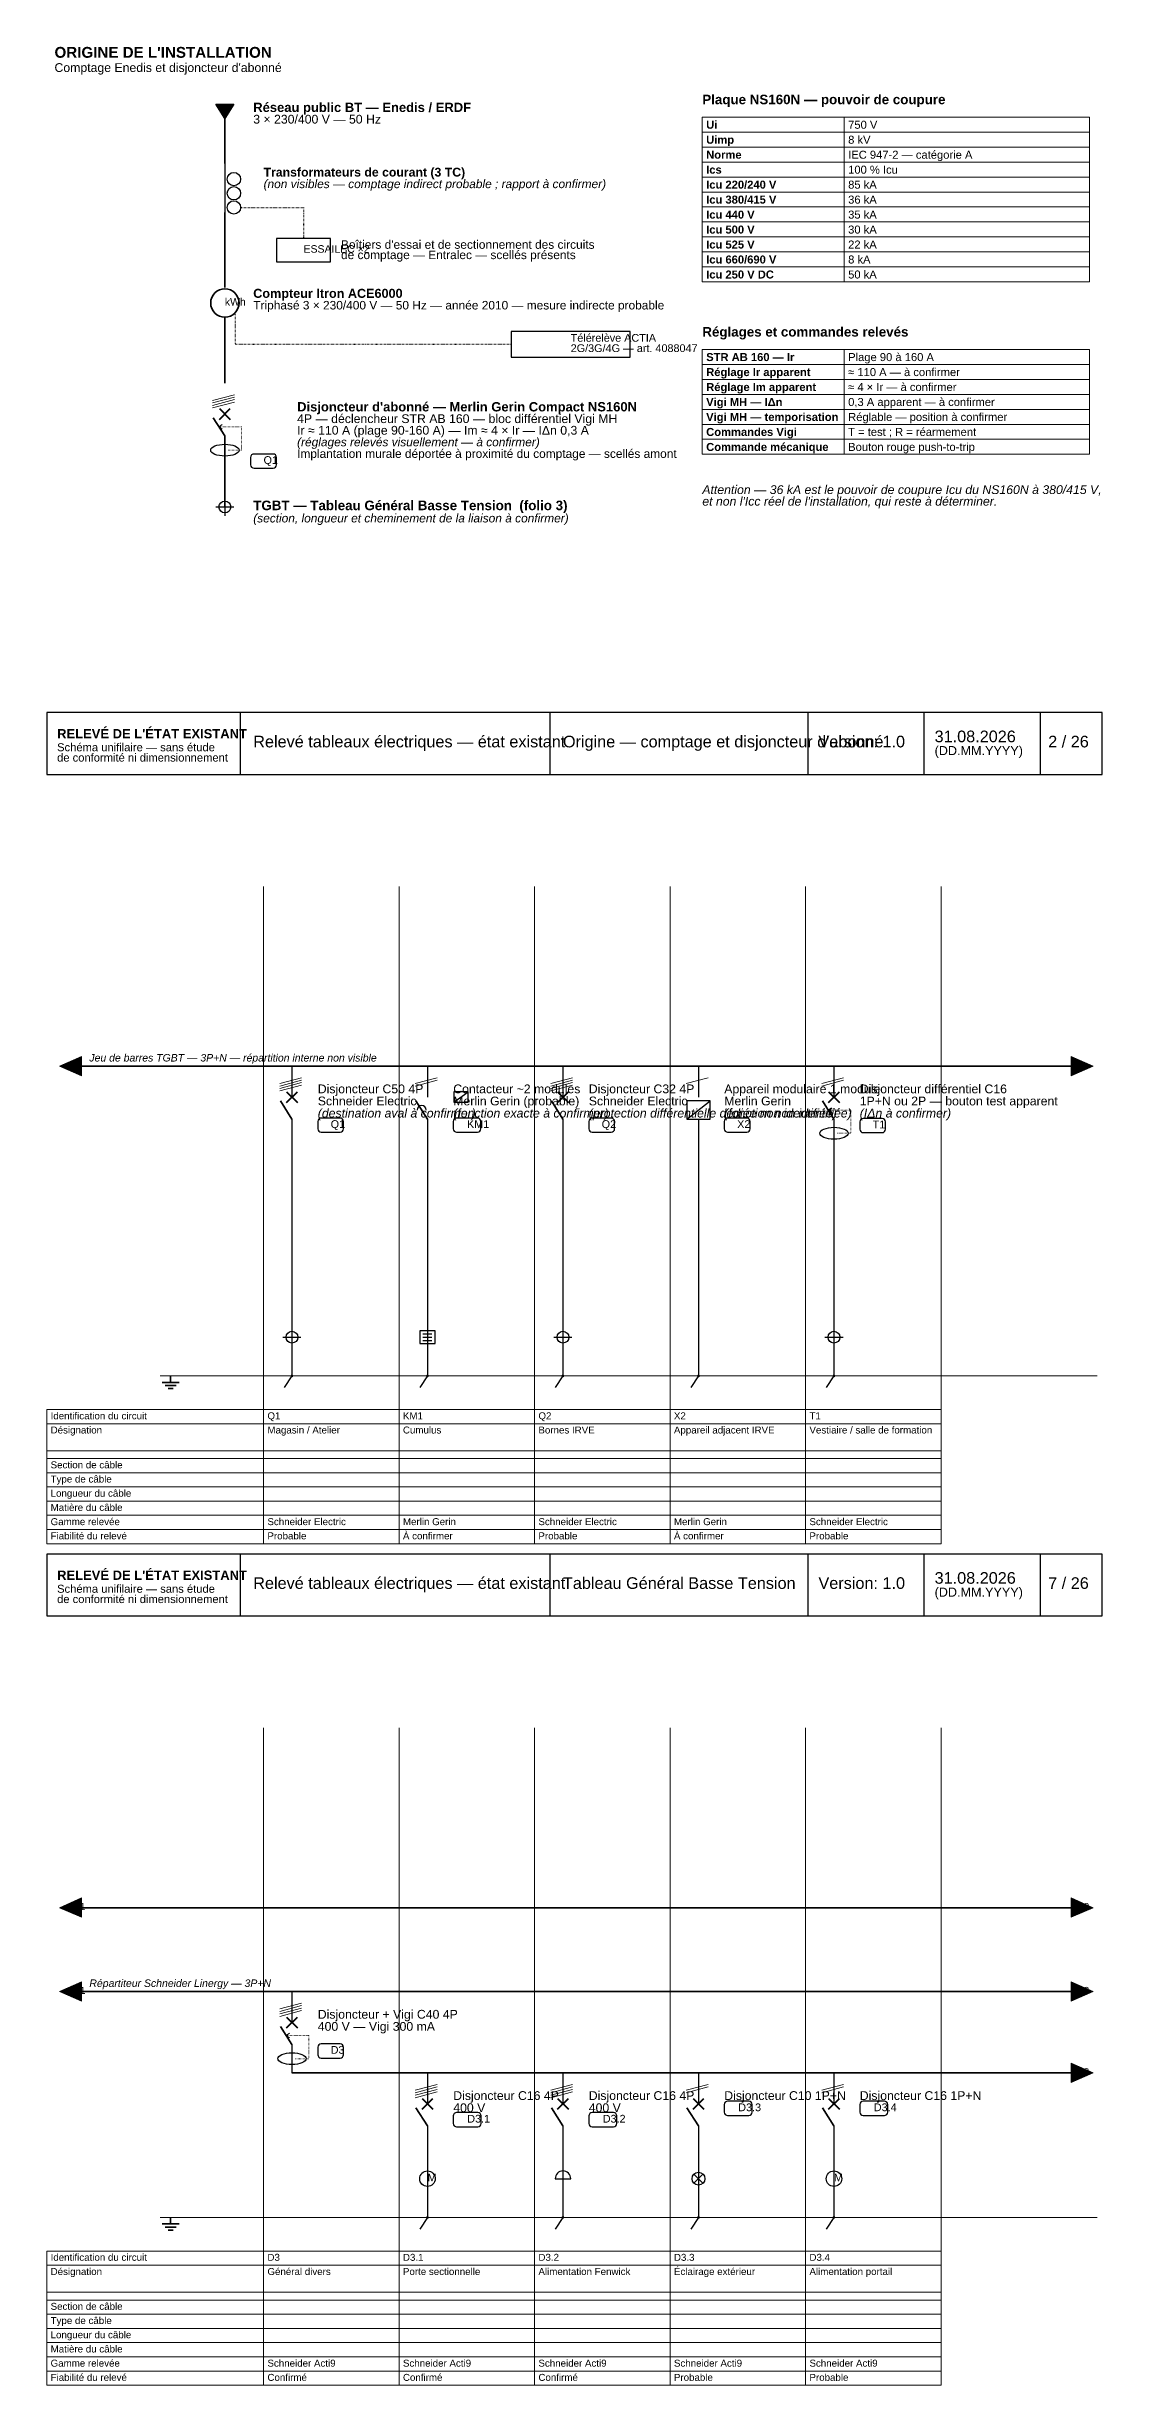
# Model space of a CAD drawing. Header units: millimetres. Extents: x 4 to 1561, y -1145 to 205.
# Drawn here: x 638 to 927, y -435 to 204 of the extents above; entities that cross this region are included whole.
import ezdxf

# ---------------------------------------------------------------- set-up
doc = ezdxf.new("R2010")
doc.units = ezdxf.units.MM
doc.header["$LTSCALE"] = 0.5
doc.linetypes.add('DASHED', pattern=[1.524, 1.27, -0.254])
doc.linetypes.add('DOT', pattern=[0.508, 0, -0.508])
for name, color, linetype, lineweight, plot in [('RENVOIS_FOLIO', 5, 'Continuous', 0, False), ('SCHEMA', 7, 'Continuous', 0, False), ('SYMBOLES', 7, 'Continuous', 0, False), ('TERRE', 3, 'Continuous', 0, False), ('TEXTE', 7, 'Continuous', 0, False), ('TEXTE_A_CONFIRMER', 1, 'Continuous', 0, False), ('TRAME', 253, 'Continuous', 0, False)]:
    doc.layers.add(name, color=color, linetype=linetype, lineweight=lineweight, plot=plot)
doc.styles.add('SCHEMA', font='arial.ttf')
doc.styles.add('SCHEMA_GRAS', font='arialbd.ttf')
doc.styles.add('SCHEMA_ITAL', font='ariali.ttf')

msp = doc.modelspace()

# ---------------------------------------------------------------- hatches: boundary and pattern name
at = {"layer": 'RENVOIS_FOLIO'}
for points in [[(647.76, -72.13), (641.76, -74.78), (647.76, -77.42)], [(918.3, -72.13), (924.3, -74.78), (918.3, -77.42)], [(647.76, -302.13), (641.76, -304.78), (647.76, -307.42)], [(918.3, -302.13), (924.3, -304.78), (918.3, -307.42)], [(647.76, -325.06), (641.76, -327.71), (647.76, -330.35)], [(918.3, -325.06), (924.3, -327.71), (918.3, -330.35)], [(918.3, -347.29), (924.3, -349.93), (918.3, -352.58)]]:
    msp.add_hatch(color=7, dxfattribs=at).paths.add_polyline_path(points)
at = {"layer": 'SCHEMA'}
h = msp.add_hatch(color=7, dxfattribs=at)
edge = h.paths.add_edge_path()
edge.add_arc((705.26, -159.44), 0.388, 0, 360)
h = msp.add_hatch(color=7, dxfattribs=at)
edge = h.paths.add_edge_path()
edge.add_arc((742.3, -159.44), 0.388, 0, 360)
h = msp.add_hatch(color=7, dxfattribs=at)
edge = h.paths.add_edge_path()
edge.add_arc((779.34, -159.44), 0.388, 0, 360)
h = msp.add_hatch(color=7, dxfattribs=at)
edge = h.paths.add_edge_path()
edge.add_arc((816.39, -159.44), 0.388, 0, 360)
h = msp.add_hatch(color=7, dxfattribs=at)
edge = h.paths.add_edge_path()
edge.add_arc((853.43, -159.44), 0.388, 0, 360)
h = msp.add_hatch(color=7, dxfattribs=at)
edge = h.paths.add_edge_path()
edge.add_arc((742.3, -389.44), 0.388, 0, 360)
h = msp.add_hatch(color=7, dxfattribs=at)
edge = h.paths.add_edge_path()
edge.add_arc((779.34, -389.44), 0.388, 0, 360)
h = msp.add_hatch(color=7, dxfattribs=at)
edge = h.paths.add_edge_path()
edge.add_arc((816.39, -389.44), 0.388, 0, 360)
h = msp.add_hatch(color=7, dxfattribs=at)
edge = h.paths.add_edge_path()
edge.add_arc((853.43, -389.44), 0.388, 0, 360)
at = {"layer": 'SYMBOLES'}
msp.add_hatch(color=7, dxfattribs=at).paths.add_polyline_path([(684.45, 188.13), (689.39, 188.13), (686.92, 184.25)])

# ---------------------------------------------------------------- linework, layer by layer
at = {"layer": 'RENVOIS_FOLIO'}
for points in [[(647.76, -72.13), (641.76, -74.78), (647.76, -77.42)], [(918.3, -72.13), (924.3, -74.78), (918.3, -77.42)], [(647.76, -302.13), (641.76, -304.78), (647.76, -307.42)], [(918.3, -302.13), (924.3, -304.78), (918.3, -307.42)], [(647.76, -325.06), (641.76, -327.71), (647.76, -330.35)], [(918.3, -325.06), (924.3, -327.71), (918.3, -330.35)], [(918.3, -347.29), (924.3, -349.93), (918.3, -352.58)]]:
    msp.add_lwpolyline(points, close=True, dxfattribs=at)
at = {"layer": 'SCHEMA', "lineweight": 35}
for p, q in [((686.92, 184.25), (686.92, 171.9)), ((686.92, 158.5), (686.92, 138.03)), ((686.92, 129.92), (686.92, 111.93)), ((683.74, 102.4), (686.92, 97.47)), ((686.92, 97.47), (686.92, 78.06)), ((647.76, -74.78), (918.3, -74.78)), ((702.09, -84.3), (705.26, -89.24)), ((739.13, -84.3), (742.3, -89.24)), ((776.17, -84.3), (779.34, -89.24)), ((850.25, -84.3), (853.43, -89.24)), ((672.1, -159.44), (672.1, -161.21)), ((669.81, -161.21), (674.39, -161.21)), ((670.62, -162.06), (673.58, -162.06)), ((671.39, -162.9), (672.81, -162.9)), ((647.76, -304.78), (918.3, -304.78)), ((647.76, -327.71), (918.3, -327.71)), ((702.09, -337.23), (705.26, -342.17)), ((705.26, -349.93), (918.3, -349.93)), ((739.13, -359.46), (742.3, -364.4)), ((776.17, -359.46), (779.34, -364.4)), ((813.21, -359.46), (816.39, -364.4)), ((850.25, -359.46), (853.43, -364.4)), ((672.1, -389.44), (672.1, -391.21)), ((669.81, -391.21), (674.39, -391.21)), ((670.62, -392.06), (673.58, -392.06)), ((671.39, -392.9), (672.81, -392.9))]:
    msp.add_line(p, q, dxfattribs=at)
at = {"layer": 'SCHEMA', "lineweight": 30}
for p, q in [((686.92, 174.72), (686.92, 158.5)), ((684.45, 78.06), (689.39, 78.06)), ((686.92, 80.53), (686.92, 75.59)), ((705.26, -74.78), (705.26, -83.24)), ((742.3, -74.78), (742.3, -83.24)), ((779.34, -74.78), (779.34, -83.24)), ((816.39, -74.78), (816.39, -83.24)), ((853.43, -74.78), (853.43, -83.24)), ((749.53, -84.66), (753.42, -81.83)), ((705.26, -89.24), (705.26, -159.44)), ((742.3, -89.24), (742.3, -159.44)), ((779.34, -89.24), (779.34, -159.44)), ((813.21, -89.24), (819.56, -84.3)), ((816.39, -89.24), (816.39, -159.44)), ((853.43, -89.24), (853.43, -159.44)), ((705.26, -146.39), (705.26, -151.33)), ((779.34, -146.39), (779.34, -151.33)), ((853.43, -146.39), (853.43, -151.33)), ((702.79, -148.86), (707.73, -148.86)), ((741.07, -147.98), (743.54, -147.98)), ((741.07, -148.86), (743.54, -148.86)), ((741.07, -149.74), (743.54, -149.74)), ((776.88, -148.86), (781.81, -148.86)), ((850.96, -148.86), (855.9, -148.86)), ((705.26, -159.44), (703.14, -162.62)), ((742.3, -159.44), (740.19, -162.62)), ((779.34, -159.44), (777.23, -162.62)), ((816.39, -159.44), (814.27, -162.62)), ((853.43, -159.44), (851.31, -162.62)), ((705.26, -327.71), (705.26, -336.18)), ((705.26, -342.17), (705.26, -349.93)), ((742.3, -349.93), (742.3, -358.4)), ((779.34, -349.93), (779.34, -358.4)), ((816.39, -349.93), (816.39, -358.4)), ((853.43, -349.93), (853.43, -358.4)), ((742.3, -364.4), (742.3, -389.44)), ((779.34, -364.4), (779.34, -389.44)), ((816.39, -364.4), (816.39, -389.44)), ((853.43, -364.4), (853.43, -389.44)), ((777.23, -378.86), (781.46, -378.86)), ((815.15, -380.1), (817.62, -377.63)), ((815.15, -377.63), (817.62, -380.1)), ((742.3, -389.44), (740.19, -392.62)), ((779.34, -389.44), (777.23, -392.62)), ((816.39, -389.44), (814.27, -392.62)), ((853.43, -389.44), (851.31, -392.62))]:
    msp.add_line(p, q, dxfattribs=at)
at = {"layer": 'SCHEMA', "lineweight": 40}
for p, q in [((685.43, 101.98), (688.4, 104.94)), ((685.43, 104.94), (688.4, 101.98)), ((703.78, -84.73), (706.74, -81.76)), ((703.78, -81.76), (706.74, -84.73)), ((777.86, -84.73), (780.83, -81.76)), ((777.86, -81.76), (780.83, -84.73)), ((851.95, -84.73), (854.91, -81.76)), ((851.95, -81.76), (854.91, -84.73)), ((703.78, -337.66), (706.74, -334.69)), ((703.78, -334.69), (706.74, -337.66)), ((740.82, -359.88), (743.78, -356.92)), ((740.82, -356.92), (743.78, -359.88)), ((777.86, -359.88), (780.83, -356.92)), ((777.86, -356.92), (780.83, -359.88)), ((814.9, -359.88), (817.87, -356.92)), ((814.9, -356.92), (817.87, -359.88)), ((851.95, -359.88), (854.91, -356.92)), ((851.95, -356.92), (854.91, -359.88))]:
    msp.add_line(p, q, dxfattribs=at)
at = {"layer": 'SCHEMA', "lineweight": 30}
for points in [[(749.53, -84.66), (753.42, -84.66), (753.42, -81.83), (749.53, -81.83)], [(813.21, -89.24), (819.56, -89.24), (819.56, -84.3), (813.21, -84.3)], [(740.19, -150.62), (744.42, -150.62), (744.42, -147.1), (740.19, -147.1)]]:
    msp.add_lwpolyline(points, close=True, dxfattribs=at)
for centre, radius in [((689.39, 167.67), 1.83), ((689.39, 163.79), 1.83), ((689.39, 159.91), 1.83), ((686.92, 78.06), 1.62), ((705.26, -148.86), 1.62), ((779.34, -148.86), 1.62), ((853.43, -148.86), 1.62), ((742.3, -378.86), 2.12), ((853.43, -378.86), 2.12), ((816.39, -378.86), 1.76)]:
    msp.add_circle(centre, radius, dxfattribs=at)
at = {"layer": 'SCHEMA', "lineweight": 35}
msp.add_circle((686.92, 133.8), 3.88, dxfattribs=at)
at = {"layer": 'SCHEMA', "lineweight": 30}
for centre, radius in [((740.72, -86.77), 1.2), ((779.34, -378.86), 2.12)]:
    msp.add_arc(centre, radius, 0, 180, dxfattribs=at)
for centre in [(686.92, 93.58), (853.43, -93.12), (705.26, -346.05)]:
    msp.add_ellipse(centre, major_axis=(3.88, 0), ratio=0.418182, dxfattribs=at)
at = {"layer": 'SYMBOLES', "lineweight": 15}
for p, q in [((856.25, 180.51), (856.25, 184.6)), ((856.25, 176.42), (856.25, 180.51)), ((856.25, 172.32), (856.25, 176.42)), ((856.25, 168.23), (856.25, 172.32)), ((856.25, 164.14), (856.25, 168.23)), ((856.25, 160.05), (856.25, 164.14)), ((856.25, 155.96), (856.25, 160.05)), ((856.25, 151.86), (856.25, 155.96)), ((856.25, 147.77), (856.25, 151.86)), ((856.25, 143.68), (856.25, 147.77)), ((856.25, 139.59), (856.25, 143.68)), ((856.25, 117.01), (856.25, 121.1)), ((856.25, 112.92), (856.25, 117.01)), ((856.25, 108.82), (856.25, 112.92)), ((856.25, 104.73), (856.25, 108.82)), ((856.25, 100.64), (856.25, 104.73)), ((856.25, 96.55), (856.25, 100.64)), ((856.25, 92.46), (856.25, 96.55)), ((638.23, -168.62), (882.71, -168.62)), ((638.23, -205.31), (638.23, -168.62)), ((638.23, -172.5), (882.71, -172.5)), ((697.5, -205.31), (697.5, -168.62)), ((734.54, -205.31), (734.54, -168.62)), ((771.58, -205.31), (771.58, -168.62)), ((808.62, -205.31), (808.62, -168.62)), ((845.67, -205.31), (845.67, -168.62)), ((882.71, -205.31), (882.71, -168.62)), ((638.23, -179.91), (882.71, -179.91)), ((638.23, -182.02), (882.71, -182.02)), ((638.23, -185.9), (882.71, -185.9)), ((638.23, -189.78), (882.71, -189.78)), ((638.23, -193.66), (882.71, -193.66)), ((638.23, -197.54), (882.71, -197.54)), ((638.23, -201.43), (882.71, -201.43)), ((638.23, -205.31), (882.71, -205.31)), ((638.23, -398.62), (882.71, -398.62)), ((638.23, -435.31), (638.23, -398.62)), ((638.23, -402.5), (882.71, -402.5)), ((697.5, -435.31), (697.5, -398.62)), ((734.54, -435.31), (734.54, -398.62)), ((771.58, -435.31), (771.58, -398.62)), ((808.62, -435.31), (808.62, -398.62)), ((845.67, -435.31), (845.67, -398.62)), ((882.71, -435.31), (882.71, -398.62)), ((638.23, -409.91), (882.71, -409.91)), ((638.23, -412.02), (882.71, -412.02)), ((638.23, -415.9), (882.71, -415.9)), ((638.23, -419.78), (882.71, -419.78)), ((638.23, -423.66), (882.71, -423.66)), ((638.23, -427.54), (882.71, -427.54)), ((638.23, -431.43), (882.71, -431.43)), ((638.23, -435.31), (882.71, -435.31))]:
    msp.add_line(p, q, dxfattribs=at)
at = {"layer": 'SYMBOLES', "linetype": 'DOT', "lineweight": 25}
for p, q in [((691.5, 159.91), (708.44, 159.91)), ((708.44, 159.91), (708.44, 151.44)), ((689.74, 130.63), (689.74, 122.51)), ((689.74, 122.51), (765.23, 122.51))]:
    msp.add_line(p, q, dxfattribs=at)
at = {"layer": 'SYMBOLES', "lineweight": 20}
for p, q in [((683.57, 107.17), (689.56, 108.75)), ((683.57, 106.5), (689.56, 108.08)), ((683.57, 105.83), (689.56, 107.41)), ((683.57, 105.16), (689.56, 106.74)), ((685.36, 99.93), (686.21, 100.57)), ((685.36, 99.93), (686.21, 99.3)), ((701.91, -79.54), (707.91, -77.95)), ((701.91, -80.21), (707.91, -78.62)), ((701.91, -80.88), (707.91, -79.29)), ((701.91, -81.55), (707.91, -79.96)), ((738.95, -79.54), (744.95, -77.95)), ((738.95, -80.21), (744.95, -78.62)), ((775.99, -79.54), (781.99, -77.95)), ((775.99, -80.21), (781.99, -78.62)), ((775.99, -80.88), (781.99, -79.29)), ((775.99, -81.55), (781.99, -79.96)), ((813.03, -79.54), (819.03, -77.95)), ((850.08, -79.54), (856.07, -77.95)), ((850.08, -80.21), (856.07, -78.62)), ((851.88, -86.77), (852.72, -86.14)), ((851.88, -86.77), (852.72, -87.41)), ((701.91, -332.47), (707.91, -330.88)), ((701.91, -333.14), (707.91, -331.55)), ((701.91, -333.81), (707.91, -332.22)), ((701.91, -334.48), (707.91, -332.89)), ((703.71, -339.7), (704.56, -339.07)), ((703.71, -339.7), (704.56, -340.34)), ((738.95, -354.7), (744.95, -353.11)), ((738.95, -355.37), (744.95, -353.78)), ((738.95, -356.04), (744.95, -354.45)), ((738.95, -356.71), (744.95, -355.12)), ((775.99, -354.7), (781.99, -353.11)), ((775.99, -355.37), (781.99, -353.78)), ((775.99, -356.04), (781.99, -354.45)), ((775.99, -356.71), (781.99, -355.12)), ((813.03, -354.7), (819.03, -353.11)), ((813.03, -355.37), (819.03, -353.78)), ((850.08, -354.7), (856.07, -353.11)), ((850.08, -355.37), (856.07, -353.78))]:
    msp.add_line(p, q, dxfattribs=at)
at = {"layer": 'SYMBOLES', "linetype": 'DOT', "lineweight": 20}
for p, q in [((685.36, 99.93), (691.5, 99.93)), ((691.5, 99.93), (691.5, 93.58)), ((691.5, 93.58), (687.62, 93.58)), ((851.88, -86.77), (858.01, -86.77)), ((858.01, -86.77), (858.01, -93.12)), ((858.01, -93.12), (854.13, -93.12)), ((703.71, -339.7), (709.85, -339.7)), ((709.85, -339.7), (709.85, -346.05)), ((709.85, -346.05), (705.97, -346.05))]:
    msp.add_line(p, q, dxfattribs=at)
at = {"layer": 'SYMBOLES', "lineweight": 25}
for p, q in [((691.15, 4.94), (691.15, 21.87)), ((775.82, 4.94), (775.82, 21.87)), ((846.37, 4.94), (846.37, 21.87)), ((878.12, 4.94), (878.12, 21.87)), ((909.87, 4.94), (909.87, 21.87)), ((691.15, -225.06), (691.15, -208.13)), ((775.82, -225.06), (775.82, -208.13)), ((846.37, -225.06), (846.37, -208.13)), ((878.12, -225.06), (878.12, -208.13)), ((909.87, -225.06), (909.87, -208.13))]:
    msp.add_line(p, q, dxfattribs=at)
for points in [[(684.45, 188.13), (689.39, 188.13), (686.92, 184.25)], [(701.03, 145.09), (715.84, 145.09), (715.84, 151.44), (701.03, 151.44)], [(765.23, 118.98), (797.69, 118.98), (797.69, 126.04), (765.23, 126.04)], [(638.23, 4.94), (926.77, 4.94), (926.77, 21.87), (638.23, 21.87)], [(638.23, -225.06), (926.77, -225.06), (926.77, -208.13), (638.23, -208.13)]]:
    msp.add_lwpolyline(points, close=True, dxfattribs=at)
at = {"layer": 'SYMBOLES', "lineweight": 15}
for points in [[(817.44, 180.51), (923.28, 180.51), (923.28, 184.6), (817.44, 184.6)], [(817.44, 176.42), (923.28, 176.42), (923.28, 180.51), (817.44, 180.51)], [(817.44, 172.32), (923.28, 172.32), (923.28, 176.42), (817.44, 176.42)], [(817.44, 168.23), (923.28, 168.23), (923.28, 172.32), (817.44, 172.32)], [(817.44, 164.14), (923.28, 164.14), (923.28, 168.23), (817.44, 168.23)], [(817.44, 160.05), (923.28, 160.05), (923.28, 164.14), (817.44, 164.14)], [(817.44, 155.96), (923.28, 155.96), (923.28, 160.05), (817.44, 160.05)], [(817.44, 151.86), (923.28, 151.86), (923.28, 155.96), (817.44, 155.96)], [(817.44, 147.77), (923.28, 147.77), (923.28, 151.86), (817.44, 151.86)], [(817.44, 143.68), (923.28, 143.68), (923.28, 147.77), (817.44, 147.77)], [(817.44, 139.59), (923.28, 139.59), (923.28, 143.68), (817.44, 143.68)], [(817.44, 117.01), (923.28, 117.01), (923.28, 121.1), (817.44, 121.1)], [(817.44, 112.92), (923.28, 112.92), (923.28, 117.01), (817.44, 117.01)], [(817.44, 108.82), (923.28, 108.82), (923.28, 112.92), (817.44, 112.92)], [(817.44, 104.73), (923.28, 104.73), (923.28, 108.82), (817.44, 108.82)], [(817.44, 100.64), (923.28, 100.64), (923.28, 104.73), (817.44, 104.73)], [(817.44, 96.55), (923.28, 96.55), (923.28, 100.64), (817.44, 100.64)], [(817.44, 92.46), (923.28, 92.46), (923.28, 96.55), (817.44, 96.55)]]:
    msp.add_lwpolyline(points, close=True, dxfattribs=at)
at = {"layer": 'SYMBOLES', "lineweight": 25}
for points in [[(694.89, 88.65), (700.11, 88.65, 0.414214), (701.03, 89.56), (701.03, 91.61, 0.414214), (700.11, 92.53), (694.89, 92.53, 0.414214), (693.97, 91.61), (693.97, 89.56, 0.414214)], [(713.23, -92.84), (718.45, -92.84, 0.414214), (719.37, -91.92), (719.37, -89.88, 0.414214), (718.45, -88.96), (713.23, -88.96, 0.414214), (712.32, -89.88), (712.32, -91.92, 0.414214)], [(750.28, -92.84), (755.97, -92.84, 0.414214), (756.89, -91.92), (756.89, -89.88, 0.414214), (755.97, -88.96), (750.28, -88.96, 0.414214), (749.36, -89.88), (749.36, -91.92, 0.414214)], [(787.32, -92.84), (792.54, -92.84, 0.414214), (793.46, -91.92), (793.46, -89.88, 0.414214), (792.54, -88.96), (787.32, -88.96, 0.414214), (786.4, -89.88), (786.4, -91.92, 0.414214)], [(824.36, -92.84), (829.58, -92.84, 0.414214), (830.5, -91.92), (830.5, -89.88, 0.414214), (829.58, -88.96), (824.36, -88.96, 0.414214), (823.44, -89.88), (823.44, -91.92, 0.414214)], [(861.4, -92.95), (866.62, -92.95, 0.414214), (867.54, -92.03), (867.54, -89.98, 0.414214), (866.62, -89.07), (861.4, -89.07, 0.414214), (860.48, -89.98), (860.48, -92.03, 0.414214)], [(713.23, -345.88), (718.45, -345.88, 0.414214), (719.37, -344.96), (719.37, -342.91, 0.414214), (718.45, -342), (713.23, -342, 0.414214), (712.32, -342.91), (712.32, -344.96, 0.414214)], [(824.36, -361.57), (830.17, -361.57, 0.414214), (831.09, -360.66), (831.09, -358.61, 0.414214), (830.17, -357.69), (824.36, -357.69, 0.414214), (823.44, -358.61), (823.44, -360.66, 0.414214)], [(861.4, -361.57), (867.21, -361.57, 0.414214), (868.13, -360.66), (868.13, -358.61, 0.414214), (867.21, -357.69), (861.4, -357.69, 0.414214), (860.48, -358.61), (860.48, -360.66, 0.414214)], [(750.28, -364.68), (756.09, -364.68, 0.414214), (757, -363.76), (757, -361.72, 0.414214), (756.09, -360.8), (750.28, -360.8, 0.414214), (749.36, -361.72), (749.36, -363.76, 0.414214)], [(787.32, -364.68), (793.13, -364.68, 0.414214), (794.05, -363.76), (794.05, -361.72, 0.414214), (793.13, -360.8), (787.32, -360.8, 0.414214), (786.4, -361.72), (786.4, -363.76, 0.414214)]]:
    msp.add_lwpolyline(points, format="xyb", close=True, dxfattribs=at)
at = {"layer": 'TERRE', "color": 3}
for p, q in [((669.28, -159.44), (925.36, -159.44)), ((669.28, -389.44), (925.36, -389.44))]:
    msp.add_line(p, q, dxfattribs=at)
at = {"layer": 'TERRE', "color": 2, "linetype": 'DASHED'}
for p, q in [((670.69, -159.44), (925.36, -159.44)), ((670.69, -389.44), (925.36, -389.44))]:
    msp.add_line(p, q, dxfattribs=at)
at = {"layer": 'TRAME'}
for p, q in [((697.5, -205.31), (697.5, -25.64)), ((734.54, -205.31), (734.54, -25.64)), ((771.58, -205.31), (771.58, -25.64)), ((808.62, -205.31), (808.62, -25.64)), ((845.67, -205.31), (845.67, -25.64)), ((882.71, -205.31), (882.71, -25.64)), ((697.5, -435.31), (697.5, -255.64)), ((734.54, -435.31), (734.54, -255.64)), ((771.58, -435.31), (771.58, -255.64)), ((808.62, -435.31), (808.62, -255.64)), ((845.67, -435.31), (845.67, -255.64)), ((882.71, -435.31), (882.71, -255.64))]:
    msp.add_line(p, q, dxfattribs=at)

# ---------------------------------------------------------------- texts
at = {"layer": 'TEXTE'}
for s, height, style, p in [("ORIGINE DE L'INSTALLATION", 2.9633, 'SCHEMA_GRAS', (640.35, 200.83)), ("Comptage Enedis et disjoncteur d'abonné", 2.3989, 'SCHEMA', (640.35, 196.95)), ('3 × 230/400 V — 50 Hz', 2.3989, 'SCHEMA', (694.68, 182.84)), ('Réseau public BT — Enedis / ERDF', 2.54, 'SCHEMA_GRAS', (694.68, 186.01)), ('Plaque NS160N — pouvoir de coupure', 2.6106, 'SCHEMA_GRAS', (817.44, 188.13)), ('Ui', 2.187, 'SCHEMA_GRAS', (818.5, 181.43)), ('Uimp', 2.187, 'SCHEMA_GRAS', (818.5, 177.33)), ('8 kV', 2.187, 'SCHEMA', (857.31, 177.33)), ('750 V', 2.187, 'SCHEMA', (857.31, 181.43)), ('Norme', 2.187, 'SCHEMA_GRAS', (818.5, 173.24)), ('IEC 947-2 — catégorie A', 2.1872, 'SCHEMA', (857.31, 173.24)), ('Transformateurs de courant (3 TC)', 2.3989, 'SCHEMA_GRAS', (697.5, 168.37)), ('Ics', 2.187, 'SCHEMA_GRAS', (818.5, 169.15)), ('Icu 220/240 V', 2.1872, 'SCHEMA_GRAS', (818.5, 165.06)), ('85 kA', 2.187, 'SCHEMA', (857.31, 165.06)), ('100 % Icu', 2.187, 'SCHEMA', (857.31, 169.15)), ('Icu 380/415 V', 2.1872, 'SCHEMA_GRAS', (818.5, 160.97)), ('36 kA', 2.187, 'SCHEMA', (857.31, 160.97)), ('Icu 440 V', 2.187, 'SCHEMA_GRAS', (818.5, 156.87)), ('Icu 500 V', 2.187, 'SCHEMA_GRAS', (818.5, 152.78)), ('35 kA', 2.187, 'SCHEMA', (857.31, 156.87)), ('30 kA', 2.187, 'SCHEMA', (857.31, 152.78)), ('ESSAILEC ×2', 2.0461, 'SCHEMA', (708.44, 147.56)), ('de comptage — Entralec — scellés présents', 2.3283, 'SCHEMA', (718.67, 145.8)), ("Boîtiers d'essai et de sectionnement des circuits", 2.3283, 'SCHEMA', (718.67, 148.62)), ('Icu 525 V', 2.187, 'SCHEMA_GRAS', (818.5, 148.69)), ('22 kA', 2.187, 'SCHEMA', (857.31, 148.69)), ('Icu 660/690 V', 2.1872, 'SCHEMA_GRAS', (818.5, 144.6)), ('Icu 250 V DC', 2.1872, 'SCHEMA_GRAS', (818.5, 140.5)), ('50 kA', 2.187, 'SCHEMA', (857.31, 140.5)), ('8 kA', 2.187, 'SCHEMA', (857.31, 144.6)), ('kWh', 2.046, 'SCHEMA', (686.92, 133.1)), ('Triphasé 3 × 230/400 V — 50 Hz — année 2010 — mesure indirecte probable', 2.3283, 'SCHEMA', (694.68, 132.04)), ('Compteur Itron ACE6000', 2.4694, 'SCHEMA_GRAS', (694.68, 135.21)), ('Télérelève ACTIA', 2.1167, 'SCHEMA', (781.46, 123.22)), ('2G/3G/4G — art. 4088047', 2.1167, 'SCHEMA', (781.46, 120.4)), ('Réglages et commandes relevés', 2.6106, 'SCHEMA_GRAS', (817.44, 124.63)), ('STR AB 160 — Ir', 2.1872, 'SCHEMA_GRAS', (818.5, 117.93)), ('Réglage Ir apparent', 2.1872, 'SCHEMA_GRAS', (818.5, 113.83)), ('≈ 110 A — à confirmer', 2.1872, 'SCHEMA', (857.31, 113.83)), ('Plage 90 à 160 A', 2.1872, 'SCHEMA', (857.31, 117.93)), ('Réglage Im apparent', 2.1872, 'SCHEMA_GRAS', (818.5, 109.74)), ('≈ 4 × Ir — à confirmer', 2.1872, 'SCHEMA', (857.31, 109.74)), ('4P — déclencheur STR AB 160 — bloc différentiel Vigi MH', 2.3989, 'SCHEMA', (706.67, 100.99)), ("Disjoncteur d'abonné — Merlin Gerin Compact NS160N", 2.54, 'SCHEMA_GRAS', (706.67, 104.17)), ('Vigi MH — IΔn', 2.1872, 'SCHEMA_GRAS', (818.5, 105.65)), ('Vigi MH — temporisation', 2.1872, 'SCHEMA_GRAS', (818.5, 101.56)), ('0,3 A apparent — à confirmer', 2.1872, 'SCHEMA', (857.31, 105.65)), ('Réglable — position à confirmer', 2.1872, 'SCHEMA', (857.31, 101.56)), ('Ir ≈ 110 A (plage 90-160 A) — Im ≈ 4 × Ir — IΔn 0,3 A', 2.3989, 'SCHEMA', (706.67, 97.82)), ('Commandes Vigi', 2.1872, 'SCHEMA_GRAS', (818.5, 97.47)), ('T = test ; R = réarmement', 2.1872, 'SCHEMA', (857.31, 97.47)), ('Q1', 2.117, 'SCHEMA', (697.5, 89.81)), ('Implantation murale déportée à proximité du comptage — scellés amont', 2.3283, 'SCHEMA', (706.67, 91.47)), ('Commande mécanique', 2.1872, 'SCHEMA_GRAS', (818.5, 93.37)), ('Bouton rouge push-to-trip', 2.1872, 'SCHEMA', (857.31, 93.37)), ('TGBT — Tableau Général Basse Tension  (folio 3)', 2.6106, 'SCHEMA_GRAS', (694.68, 77.18)), ('Schéma unifilaire — sans étude', 2.1872, 'SCHEMA', (641.06, 11.29)), ("RELEVÉ DE L'ÉTAT EXISTANT", 2.54, 'SCHEMA_GRAS', (641.06, 14.82)), ('Relevé tableaux électriques — état existant', 3.175, 'SCHEMA', (694.68, 12.35)), ("Origine — comptage et disjoncteur d'abonné", 3.175, 'SCHEMA', (779.34, 12.35)), ('Version: 1.0', 3.175, 'SCHEMA', (849.19, 12.35)), ('31.08.2026', 3.175, 'SCHEMA', (880.94, 13.76)), ('(DD.MM.YYYY)', 2.4694, 'SCHEMA', (880.94, 10.23)), ('2 / 26', 3.175, 'SCHEMA', (911.99, 12.35)), ('de conformité ni dimensionnement', 2.1872, 'SCHEMA', (641.06, 8.47)), ('6', 1.91, 'SCHEMA', (645.82, -75.41)), ('Jeu de barres TGBT — 3P+N — répartition interne non visible', 2.0461, 'SCHEMA_ITAL', (649.88, -73.51)), ('8', 1.91, 'SCHEMA', (920.24, -75.41)), ('Schneider Electric', 2.3989, 'SCHEMA', (712.32, -85.5)), ('Disjoncteur C50 4P', 2.3989, 'SCHEMA', (712.32, -82.19)), ('Contacteur ~2 modules', 2.3989, 'SCHEMA', (749.36, -82.19)), ('Merlin Gerin (probable)', 2.3989, 'SCHEMA', (749.36, -85.5)), ('Schneider Electric', 2.3989, 'SCHEMA', (786.4, -85.5)), ('Disjoncteur C32 4P', 2.3989, 'SCHEMA', (786.4, -82.19)), ('Appareil modulaire 1 module', 2.3989, 'SCHEMA', (823.44, -82.19)), ('Merlin Gerin', 2.3989, 'SCHEMA', (823.44, -85.5)), ('1P+N ou 2P — bouton test apparent', 2.3989, 'SCHEMA', (860.48, -85.5)), ('Disjoncteur différentiel C16', 2.3989, 'SCHEMA', (860.48, -82.19)), ('Q1', 2.117, 'SCHEMA', (715.84, -91.68)), ('KM1', 2.117, 'SCHEMA', (753.12, -91.68)), ('Q2', 2.117, 'SCHEMA', (789.93, -91.68)), ('X2', 2.117, 'SCHEMA', (826.97, -91.68)), ('T1', 2.117, 'SCHEMA', (864.01, -91.78)), ('Identification du circuit', 1.905, 'SCHEMA', (639.29, -171.3)), ('Q1', 1.905, 'SCHEMA', (698.56, -171.3)), ('KM1', 1.905, 'SCHEMA', (735.6, -171.3)), ('Q2', 1.905, 'SCHEMA', (772.64, -171.3)), ('X2', 1.905, 'SCHEMA', (809.68, -171.3)), ('T1', 1.905, 'SCHEMA', (846.73, -171.3)), ('Désignation', 1.905, 'SCHEMA', (639.29, -175.18)), ('Magasin / Atelier', 1.905, 'SCHEMA', (698.56, -175.18)), ('Cumulus', 1.905, 'SCHEMA', (735.6, -175.18)), ('Bornes IRVE', 1.905, 'SCHEMA', (772.64, -175.18)), ('Appareil adjacent IRVE', 1.905, 'SCHEMA', (809.68, -175.18)), ('Vestiaire / salle de formation', 1.905, 'SCHEMA', (846.73, -175.18)), ('Section de câble', 1.905, 'SCHEMA', (639.29, -184.7)), ('Type de câble', 1.905, 'SCHEMA', (639.29, -188.58)), ('Longueur du câble', 1.905, 'SCHEMA', (639.29, -192.46)), ('Matière du câble', 1.905, 'SCHEMA', (639.29, -196.34)), ('Gamme relevée', 1.905, 'SCHEMA', (639.29, -200.23)), ('Fiabilité du relevé', 1.905, 'SCHEMA', (639.29, -204.11)), ('Schneider Electric', 1.905, 'SCHEMA', (698.56, -200.23)), ('Probable', 1.905, 'SCHEMA', (698.56, -204.11)), ('Merlin Gerin', 1.905, 'SCHEMA', (735.6, -200.23)), ('Schneider Electric', 1.905, 'SCHEMA', (772.64, -200.23)), ('Probable', 1.905, 'SCHEMA', (772.64, -204.11)), ('Merlin Gerin', 1.905, 'SCHEMA', (809.68, -200.23)), ('Schneider Electric', 1.905, 'SCHEMA', (846.73, -200.23)), ('Probable', 1.905, 'SCHEMA', (846.73, -204.11)), ('Schéma unifilaire — sans étude', 2.1872, 'SCHEMA', (641.06, -218.71)), ("RELEVÉ DE L'ÉTAT EXISTANT", 2.54, 'SCHEMA_GRAS', (641.06, -215.18)), ('Relevé tableaux électriques — état existant', 3.175, 'SCHEMA', (694.68, -217.65)), ('Tableau Général Basse Tension', 3.175, 'SCHEMA', (779.34, -217.65)), ('Version: 1.0', 3.175, 'SCHEMA', (849.19, -217.65)), ('31.08.2026', 3.175, 'SCHEMA', (880.94, -216.24)), ('(DD.MM.YYYY)', 2.4694, 'SCHEMA', (880.94, -219.77)), ('7 / 26', 3.175, 'SCHEMA', (911.99, -217.65)), ('de conformité ni dimensionnement', 2.1872, 'SCHEMA', (641.06, -221.53)), ('11', 1.905, 'SCHEMA', (645.82, -305.41)), ('13', 1.905, 'SCHEMA', (920.24, -305.41)), ('Répartiteur Schneider Linergy — 3P+N', 2.0461, 'SCHEMA_ITAL', (649.88, -326.44)), ('11', 1.905, 'SCHEMA', (645.82, -328.34)), ('13', 1.905, 'SCHEMA', (920.24, -328.34)), ('400 V — Vigi 300 mA', 2.3989, 'SCHEMA', (712.32, -338.43)), ('Disjoncteur + Vigi C40 4P', 2.3989, 'SCHEMA', (712.32, -335.12)), ('D3', 2.117, 'SCHEMA', (715.84, -344.71)), ('13', 1.905, 'SCHEMA', (920.24, -350.57)), ('Disjoncteur C16 4P', 2.3989, 'SCHEMA', (749.36, -357.34)), ('Disjoncteur C16 4P', 2.3989, 'SCHEMA', (786.4, -357.34)), ('Disjoncteur C10 1P+N', 2.3989, 'SCHEMA', (823.44, -357.34)), ('Disjoncteur C16 1P+N', 2.3989, 'SCHEMA', (860.48, -357.34)), ('400 V', 2.399, 'SCHEMA', (749.36, -360.66)), ('D3.1', 2.117, 'SCHEMA', (753.18, -363.52)), ('400 V', 2.399, 'SCHEMA', (786.4, -360.66)), ('D3.2', 2.117, 'SCHEMA', (790.22, -363.52)), ('D3.3', 2.117, 'SCHEMA', (827.26, -360.41)), ('D3.4', 2.117, 'SCHEMA', (864.31, -360.41)), ('M', 2.12, 'SCHEMA', (742.3, -379.6)), ('M', 2.12, 'SCHEMA', (853.43, -379.6)), ('Identification du circuit', 1.905, 'SCHEMA', (639.29, -401.3)), ('D3', 1.905, 'SCHEMA', (698.56, -401.3)), ('D3.1', 1.905, 'SCHEMA', (735.6, -401.3)), ('D3.2', 1.905, 'SCHEMA', (772.64, -401.3)), ('D3.3', 1.905, 'SCHEMA', (809.68, -401.3)), ('D3.4', 1.905, 'SCHEMA', (846.73, -401.3)), ('Désignation', 1.905, 'SCHEMA', (639.29, -405.18)), ('Général divers', 1.905, 'SCHEMA', (698.56, -405.18)), ('Porte sectionnelle', 1.905, 'SCHEMA', (735.6, -405.18)), ('Alimentation Fenwick', 1.905, 'SCHEMA', (772.64, -405.18)), ('Éclairage extérieur', 1.905, 'SCHEMA', (809.68, -405.18)), ('Alimentation portail', 1.905, 'SCHEMA', (846.73, -405.18)), ('Section de câble', 1.905, 'SCHEMA', (639.29, -414.7)), ('Type de câble', 1.905, 'SCHEMA', (639.29, -418.58)), ('Longueur du câble', 1.905, 'SCHEMA', (639.29, -422.46)), ('Gamme relevée', 1.905, 'SCHEMA', (639.29, -430.23)), ('Matière du câble', 1.905, 'SCHEMA', (639.29, -426.35)), ('Schneider Acti9', 1.905, 'SCHEMA', (698.56, -430.23)), ('Schneider Acti9', 1.905, 'SCHEMA', (735.6, -430.23)), ('Schneider Acti9', 1.905, 'SCHEMA', (772.64, -430.23)), ('Schneider Acti9', 1.905, 'SCHEMA', (809.68, -430.23)), ('Schneider Acti9', 1.905, 'SCHEMA', (846.73, -430.23)), ('Fiabilité du relevé', 1.905, 'SCHEMA', (639.29, -434.11)), ('Confirmé', 1.905, 'SCHEMA', (698.56, -434.11)), ('Confirmé', 1.905, 'SCHEMA', (735.6, -434.11)), ('Confirmé', 1.905, 'SCHEMA', (772.64, -434.11)), ('Probable', 1.905, 'SCHEMA', (809.68, -434.11)), ('Probable', 1.905, 'SCHEMA', (846.73, -434.11))]:
    msp.add_text(s, height=height, dxfattribs=dict(at, style=style)).set_placement(p)
at = {"layer": 'TEXTE_A_CONFIRMER'}
for s, height, style, p in [('(non visibles — comptage indirect probable ; rapport à confirmer)', 2.3283, 'SCHEMA_ITAL', (697.5, 165.2)), ('(réglages relevés visuellement — à confirmer)', 2.3283, 'SCHEMA_ITAL', (706.67, 94.64)), ('Attention — 36 kA est le pouvoir de coupure Icu du NS160N à 380/415 V,', 2.3989, 'SCHEMA_ITAL', (817.44, 81.59)), ("et non l'Icc réel de l'installation, qui reste à déterminer.", 2.3989, 'SCHEMA_ITAL', (817.44, 78.42)), ('(section, longueur et cheminement de la liaison à confirmer)', 2.3283, 'SCHEMA_ITAL', (694.68, 73.83)), ('(destination aval à confirmer)', 2.3989, 'SCHEMA_ITAL', (712.32, -88.82)), ('(fonction exacte à confirmer)', 2.3989, 'SCHEMA_ITAL', (749.36, -88.82)), ('(protection différentielle dédiée non identifiée)', 2.3989, 'SCHEMA_ITAL', (786.4, -88.82)), ('(fonction non identifiée)', 2.3989, 'SCHEMA_ITAL', (823.44, -88.82)), ('(IΔn à confirmer)', 2.3989, 'SCHEMA_ITAL', (860.48, -88.82)), ('À confirmer', 1.905, 'SCHEMA', (735.6, -204.11)), ('À confirmer', 1.905, 'SCHEMA', (809.68, -204.11))]:
    msp.add_text(s, height=height, dxfattribs=dict(at, style=style)).set_placement(p)

doc.saveas('drawing.dxf')
